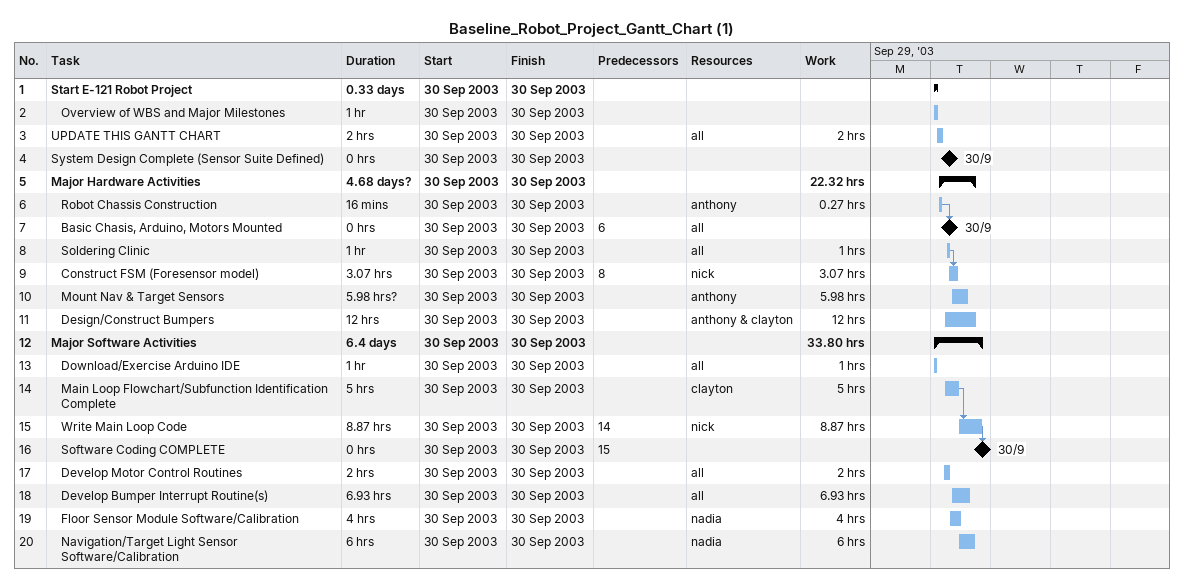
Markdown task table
Baseline_Robot_Project_Gantt_Chart (1)

| ID | Level | Task | Duration | Start | Finish | Predecessors | Resources | Work (h) |
|---|---|---|---|---|---|---|---|---|
| 1 | 1 | **Start E-121 Robot Project** | 0.33d | 2003-09-30 | 2003-09-30 |  |  |  |
| 2 | 2 | Overview of WBS and Major Milestones | 1h | 2003-09-30 | 2003-09-30 |  |  |  |
| 3 | 1 | UPDATE THIS GANTT CHART | 2h | 2003-09-30 | 2003-09-30 |  | all | 2 |
| 4 | 1 | System Design Complete (Sensor Suite Defined) | 0h | 2003-09-30 | 2003-09-30 |  |  |  |
| 5 | 1 | **Major Hardware Activities** | 4.68d? | 2003-09-30 | 2003-09-30 |  |  | 22.32 |
| 6 | 2 | Robot Chassis Construction | 16min | 2003-09-30 | 2003-09-30 |  | anthony | 0.27 |
| 7 | 2 | Basic Chasis, Arduino, Motors Mounted | 0h | 2003-09-30 | 2003-09-30 | 6 | all |  |
| 8 | 2 | Soldering Clinic | 1h | 2003-09-30 | 2003-09-30 |  | all | 1 |
| 9 | 2 | Construct FSM (Foresensor model) | 3.07h | 2003-09-30 | 2003-09-30 | 8 | nick | 3.07 |
| 10 | 2 | Mount Nav & Target Sensors | 5.98h? | 2003-09-30 | 2003-09-30 |  | anthony | 5.98 |
| 11 | 2 | Design/Construct Bumpers | 12h | 2003-09-30 | 2003-09-30 |  | anthony & clayton | 12 |
| 12 | 1 | **Major Software Activities** | 6.4d | 2003-09-30 | 2003-09-30 |  |  | 33.80 |
| 13 | 2 | Download/Exercise Arduino IDE | 1h | 2003-09-30 | 2003-09-30 |  | all | 1 |
| 14 | 2 | Main Loop Flowchart/Subfunction Identification Complete | 5h | 2003-09-30 | 2003-09-30 |  | clayton | 5 |
| 15 | 2 | Write Main Loop Code | 8.87h | 2003-09-30 | 2003-09-30 | 14 | nick | 8.87 |
| 16 | 2 | Software Coding COMPLETE | 0h | 2003-09-30 | 2003-09-30 | 15 |  |  |
| 17 | 2 | Develop Motor Control Routines | 2h | 2003-09-30 | 2003-09-30 |  | all | 2 |
| 18 | 2 | Develop Bumper Interrupt Routine(s) | 6.93h | 2003-09-30 | 2003-09-30 |  | all | 6.93 |
| 19 | 2 | Floor Sensor Module Software/Calibration | 4h | 2003-09-30 | 2003-09-30 |  | nadia | 4 |
| 20 | 2 | Navigation/Target Light Sensor Software/Calibration | 6h | 2003-09-30 | 2003-09-30 |  | nadia | 6 |
